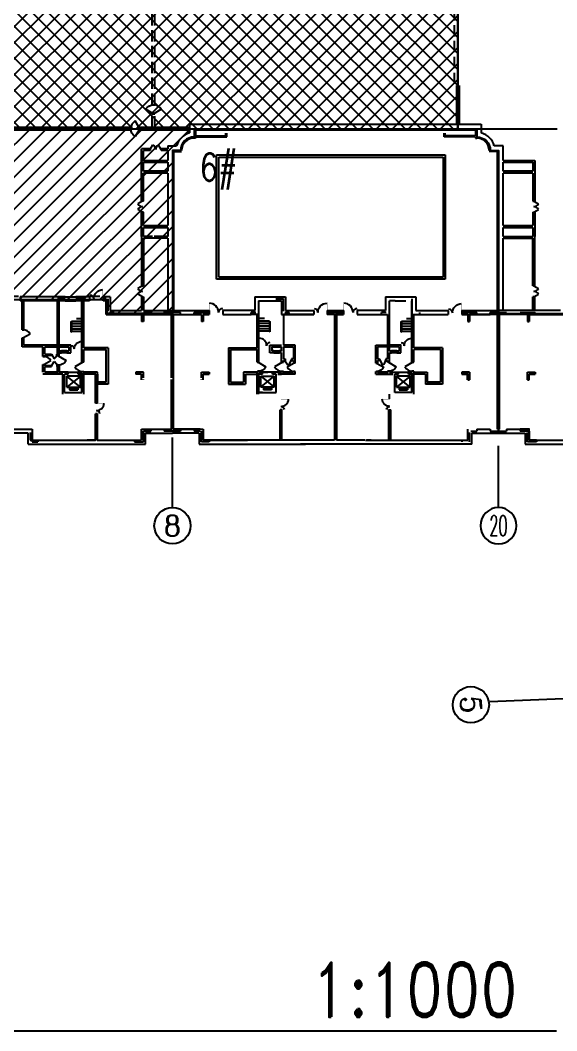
# Model space of a CAD drawing. Extents: x 634182 to 802382, y -1101880 to -864080.
# Drawn here: x 706220 to 718068, y -1062919 to -1040589 of the extents above; entities that cross this region are included whole.
import ezdxf
from ezdxf.enums import TextEntityAlignment as Align

# ---------------------------------------------------------------- set-up
doc = ezdxf.new("R2010")
doc.units = 0
doc.header["$LTSCALE"] = 1000
doc.header["$MEASUREMENT"] = 0
doc.linetypes.add('DASH', pattern=[0.35, 0.25, -0.1])
doc.layers.get('0').update_dxf_attribs({"linetype": 'CONTINUOUS'})
for name, color, linetype in [('AXIS', 3, 'CONTINUOUS'), ('AXIS_TEXT', 7, 'CONTINUOUS'), ('PUB_DIM', 3, 'CONTINUOUS'), ('PUB_TEXT', 7, 'CONTINUOUS'), ('WALL', 191, 'CONTINUOUS'), ('WINDOW', 2, 'CONTINUOUS'), ('WINDOW_TEXT', 6, 'CONTINUOUS'), ('防火分區线', 2, 'CONTINUOUS')]:
    doc.layers.add(name, color=color, linetype=linetype)
doc.styles.add('COMPLEX', font='COMPLEX')
doc.styles.add('DIM_FONT', font='simplex.shx', dxfattribs={"width": 0.8})
doc.styles.add('SIMPLEX', font='SIMPLEX.SHX')
doc.styles.add('STK', font='romand.shx', dxfattribs={"width": 0.8, "bigfont": 'stk.shx'})

# ---------------------------------------------------------------- blocks, each defined once
blk = doc.blocks.new('_A2AKO')
at = {"const_width": 0.02}
for points in [[(-0.481, -0.001), (-0.481, -0.308)], [(0.481, 0.001), (0.481, -0.691)]]:
    blk.add_lwpolyline(points, dxfattribs=at)
for centre, radius, start, end in [((-0.501, -0.003), 0.307, 274.24917, 0.21013), ((0.505, 0.002), 0.699, 180.27623, 268.06031)]:
    blk.add_arc(centre, radius, start, end)
blk = doc.blocks.new('M_A17ORW')
at = {"const_width": 0.02}
for points in [[(-0.481, -0.001), (-0.481, -0.308)], [(0.481, 0.001), (0.481, -0.691)]]:
    blk.add_lwpolyline(points, dxfattribs=at)
for centre, radius, start, end in [((-0.501, -0.003), 0.307, 274.24917, 0.21013), ((0.505, 0.002), 0.699, 180.27623, 268.06031)]:
    blk.add_arc(centre, radius, start, end)
blk = doc.blocks.new('_DBLK')
blk.add_line((-0.5, 0), (0, -0.87))
blk.add_arc((-0.5, 0), 1, 300, 0)
at = {"layer": 'WINDOW_TEXT', "style": 'SIMPLEX', "flags": 9}
blk.add_attdef('A', text='', height=1, dxfattribs=at).set_placement((0, 1.5), align=Align.MIDDLE)
blk = doc.blocks.new('_DBLK1')
for p, q in [((-0.5, 0), (-0.25, -0.433)), ((0.5, 0), (0.25, -0.433))]:
    blk.add_line(p, q)
for centre, start, end in [((-0.5, 0), 300, 0), ((0.5, 0), 180, 240)]:
    blk.add_arc(centre, 0.5, start, end)
at = {"layer": 'WINDOW_TEXT', "style": 'SIMPLEX', "flags": 9}
blk.add_attdef('A', text='', height=1, dxfattribs=at).set_placement((0, 1.5), align=Align.MIDDLE)
blk = doc.blocks.new('_AXISO')
blk.add_circle((0, 0), 0.5)
at = {"layer": 'AXIS_TEXT', "style": 'COMPLEX', "width": 1.041667}
blk.add_attdef('A', text='', height=0.56, dxfattribs=at).set_placement((-0.25, -0.28), (0.25, -0.28), align=Align.FIT)

msp = doc.modelspace()

# ---------------------------------------------------------------- hatches: boundary and pattern name
at = {"layer": '防火分區线'}
h = msp.add_hatch(dxfattribs=at)
h.set_pattern_fill('NET', color=256, scale=2000, angle=45, style=0)
h.set_pattern_definition([(45, (696016.36, -779275.75), (-176.7767, 176.7767), []), (135, (696016.36, -779275.75), (-176.7767, -176.7767), [])])
h.paths.add_polyline_path([(715880.911, -1042988.514), (715880.911, -1036148.514), (702790.8, -1036148.514), (702823.308, -1037128.429), (702973.98, -1041665.086), (703041.988, -1043708.514), (705800.911, -1043708.514), (705800.911, -1042988.514), (710060.903, -1042988.514)])
h = msp.add_hatch(dxfattribs=at)
h.set_pattern_fill('ANSI31', color=256, scale=2000, style=0)
h.set_pattern_definition([(45, (665921.22, -877035.77), (-176.7767, 176.7767), [])])
h.paths.add_polyline_path([(703041.988, -1043708.514), (703080.25, -1044863.456), (701580.884, -1044913.275), (701623.661, -1046202.558), (701923.496, -1046192.611), (701941.399, -1046732.315), (701641.564, -1046742.261), (701684.335, -1048031.567), (701984.186, -1048021.62), (702093.183, -1051307.772), (703172.697, -1051271.961, 0.070770822), (703505.573, -1051213.288), (704004.977, -1052585.39, 0.319438471), (705792.911, -1050072.4), (705792.911, -1049716.514), (705800.911, -1049716.514), (705800.911, -1046768.514), (708140.911, -1046768.514), (708140.911, -1047068.514), (709580.911, -1047068.514), (709580.911, -1043708.514), (709580.911, -1043468.514), (709760.903, -1043468.514, -0.414213562), (710060.903, -1043168.514), (710060.903, -1042988.514), (705800.911, -1042988.514), (705800.911, -1043708.514)])

# ---------------------------------------------------------------- linework, layer by layer
at = {"linetype": 'DASH'}
for p, q in [((709130.911, -1042458.514), (709130.911, -1036178.186)), ((709190.911, -1042458.514), (709190.911, -1036178.186)), ((715799.607, -1040348.514), (715799.607, -1042028.514)), ((709130.911, -1042958.514), (709130.911, -1042658.514)), ((709190.911, -1042958.514), (709190.911, -1042658.514)), ((705933.826, -1046686.823), (706239.59, -1046686.823)), ((707728.559, -1046685.334), (708069.564, -1046685.334))]:
    msp.add_line(p, q, dxfattribs=at)
for p, q in [((715850.911, -1042028.514), (715850.911, -1042888.514)), ((715910.911, -1042028.514), (715910.911, -1042888.514)), ((709130.911, -1042458.514), (709190.911, -1042458.514)), ((709130.911, -1042658.514), (709190.911, -1042658.514)), ((708660.911, -1042958.514), (705770.911, -1042958.514)), ((708660.911, -1043018.514), (705830.911, -1043018.514)), ((708660.911, -1042958.514), (708660.911, -1043018.514)), ((709960.903, -1042958.514), (708860.911, -1042958.514)), ((708860.911, -1042958.514), (708860.911, -1043018.514)), ((709960.903, -1043018.514), (708860.911, -1043018.514)), ((709960.903, -1042888.514), (709960.903, -1043081.216)), ((709960.903, -1042888.514), (715850.911, -1042888.514)), ((710088.419, -1043012.514), (716273.395, -1043012.514)), ((710088.419, -1043012.514), (710088.419, -1043144.514)), ((715910.911, -1042888.514), (716400.911, -1042888.514)), ((716273.395, -1043012.514), (716273.395, -1043144.514)), ((716400.911, -1042888.514), (716400.911, -1043081.216)), ((710088.419, -1043192.514), (710060.903, -1043192.514)), ((710088.419, -1043144.514), (710756.911, -1043144.514)), ((710088.419, -1043168.514), (710780.911, -1043168.514)), ((710088.419, -1043168.514), (710088.419, -1043192.514)), ((710756.911, -1043144.514), (710756.911, -1043088.514)), ((710780.911, -1043168.514), (710780.911, -1043088.514)), ((715580.903, -1043168.514), (715580.903, -1043088.514)), ((716273.395, -1043168.514), (715580.903, -1043168.514)), ((715604.903, -1043144.514), (715604.903, -1043088.514)), ((716273.395, -1043144.514), (715604.903, -1043144.514)), ((716273.395, -1043168.514), (716273.395, -1043192.514)), ((716273.395, -1043192.514), (716300.911, -1043192.514)), ((708900.911, -1044588.514), (708900.911, -1043428.514)), ((709090.911, -1043428.514), (708900.911, -1043428.514)), ((708940.911, -1043688.514), (708940.911, -1043468.514)), ((709090.911, -1043468.514), (708940.911, -1043468.514)), ((709090.911, -1043428.514), (709090.911, -1043468.514)), ((709480.911, -1043428.514), (709330.911, -1043428.514)), ((709330.911, -1043428.514), (709330.911, -1043468.514)), ((709480.911, -1043468.514), (709330.911, -1043468.514)), ((709480.911, -1043368.514), (709673.605, -1043368.514)), ((709480.911, -1043368.514), (709480.911, -1043428.514)), ((709480.911, -1043468.514), (709480.911, -1043688.514)), ((716880.911, -1043368.514), (716688.209, -1043368.514)), ((716880.911, -1043688.514), (716880.911, -1043368.514)), ((708940.911, -1043688.514), (709480.911, -1043688.514)), ((709604.911, -1043492.514), (709784.903, -1043492.514)), ((709604.911, -1043492.514), (709604.911, -1047000.514)), ((710555.911, -1043563.514), (715605.911, -1043563.514)), ((710555.911, -1046313.514), (710555.911, -1043563.514)), ((710605.911, -1043613.514), (715555.911, -1043613.514)), ((710605.911, -1046263.514), (710605.911, -1043613.514)), ((715555.911, -1043613.514), (715555.911, -1046263.514)), ((715605.911, -1043563.514), (715605.911, -1046313.514)), ((716756.911, -1043492.514), (716576.911, -1043492.514)), ((716756.911, -1047000.514), (716756.911, -1043492.514)), ((716880.911, -1043688.514), (717580.911, -1043688.514)), ((717580.911, -1043688.514), (717580.911, -1044588.514)), ((708940.911, -1043728.514), (709480.911, -1043728.514)), ((708940.911, -1043928.514), (708940.911, -1043728.514)), ((709480.911, -1043928.514), (708940.911, -1043928.514)), ((709480.911, -1043728.514), (709480.911, -1043928.514)), ((716880.911, -1043728.514), (717540.911, -1043728.514)), ((716880.911, -1043928.514), (716880.911, -1043728.514)), ((717540.911, -1043928.514), (716880.911, -1043928.514)), ((717540.911, -1043728.514), (717540.911, -1043928.514)), ((709480.911, -1043968.514), (708940.911, -1043968.514)), ((708940.911, -1044588.514), (708940.911, -1043968.514)), ((709480.911, -1043968.514), (709480.911, -1045128.514)), ((716880.911, -1045128.514), (716880.911, -1043968.514)), ((717540.911, -1043968.514), (716880.911, -1043968.514)), ((717540.911, -1043968.514), (717540.911, -1044588.514)), ((708940.911, -1044588.514), (708900.911, -1044588.514)), ((717540.911, -1044588.514), (717580.911, -1044588.514)), ((708900.911, -1045368.514), (708900.911, -1044828.514)), ((708940.911, -1044828.514), (708900.911, -1044828.514)), ((708940.911, -1045128.514), (708940.911, -1044828.514)), ((717540.911, -1044828.514), (717540.911, -1045128.514)), ((717540.911, -1044828.514), (717580.911, -1044828.514)), ((717580.911, -1044828.514), (717580.911, -1045128.514)), ((708940.911, -1045128.514), (709480.911, -1045128.514)), ((708940.911, -1045168.514), (709480.911, -1045168.514)), ((708940.911, -1045368.514), (708940.911, -1045168.514)), ((709480.911, -1045168.514), (709480.911, -1045368.514)), ((716880.911, -1045128.514), (717540.911, -1045128.514)), ((716880.911, -1045368.514), (716880.911, -1045168.514)), ((716880.911, -1045168.514), (717540.911, -1045168.514)), ((717540.911, -1045168.514), (717540.911, -1045368.514)), ((717580.911, -1045128.514), (717580.911, -1045368.514)), ((708900.911, -1045368.514), (708900.911, -1046460.514)), ((709140.911, -1045368.514), (708940.911, -1045368.514)), ((709480.911, -1045408.514), (708940.911, -1045408.514)), ((708940.911, -1045408.514), (708940.911, -1046460.514)), ((709480.911, -1045368.514), (709180.911, -1045368.514)), ((709480.911, -1045408.514), (709480.911, -1047000.514)), ((716880.911, -1045368.514), (717540.911, -1045368.514)), ((716880.911, -1047000.514), (716880.911, -1045408.514)), ((716880.911, -1045408.514), (717540.911, -1045408.514)), ((717540.911, -1046460.514), (717540.911, -1045408.514)), ((717580.911, -1045368.514), (717580.911, -1045368.514)), ((717580.911, -1046460.514), (717580.911, -1045368.514)), ((715605.911, -1046313.514), (710555.911, -1046313.514)), ((715555.911, -1046263.514), (710605.911, -1046263.514)), ((708900.911, -1046460.514), (708940.911, -1046460.514)), ((717580.911, -1046460.514), (717540.911, -1046460.514)), ((707210.911, -1046700.514), (706220.911, -1046700.514)), ((706220.911, -1046700.514), (706220.911, -1046788.514)), ((706260.911, -1046788.514), (706220.911, -1046788.514)), ((706260.911, -1047428.514), (706260.911, -1046788.514)), ((707040.911, -1046788.514), (706300.911, -1046788.514)), ((706300.911, -1047428.514), (706300.911, -1046788.514)), ((707210.911, -1046701.332), (707040.911, -1046701.332)), ((707210.911, -1046748.514), (707040.911, -1046748.514)), ((707040.911, -1048008.634), (707040.911, -1046788.514)), ((707210.911, -1046788.514), (707080.911, -1046788.514)), ((707080.911, -1048008.634), (707080.911, -1046788.514)), ((707210.911, -1046701.332), (707450.911, -1046701.332)), ((707210.911, -1046788.514), (707450.911, -1046788.514)), ((707750.911, -1046701.308), (707450.911, -1046701.332)), ((707620.911, -1046748.514), (707450.911, -1046748.514)), ((707580.911, -1046788.514), (707450.911, -1046788.514)), ((707580.911, -1048108.514), (707580.911, -1046788.514)), ((707580.911, -1048148.514), (707580.911, -1046788.514)), ((707620.911, -1047828.514), (707620.911, -1046788.514)), ((707750.911, -1046788.514), (707620.911, -1046788.514)), ((707750.911, -1046701.308), (707750.911, -1046788.514)), ((708208.911, -1046701.271), (708050.911, -1046701.284)), ((708050.911, -1046701.284), (708050.911, -1046788.514)), ((708120.911, -1046788.514), (708050.911, -1046788.514)), ((708050.922, -1046788.49), (708050.922, -1046748.514)), ((708120.911, -1046748.514), (708050.922, -1046748.514)), ((708120.911, -1047088.514), (708120.911, -1046788.422)), ((708120.911, -1046788.514), (708120.911, -1047088.514)), ((708160.911, -1047018.514), (708160.911, -1046748.514)), ((708208.911, -1046701.271), (708208.911, -1047000.514)), ((708900.911, -1046700.514), (708900.911, -1046741.216)), ((708900.911, -1046700.514), (708940.911, -1046700.514)), ((708900.911, -1046741.216), (708900.911, -1047000.514)), ((708940.911, -1046700.514), (708940.911, -1047000.514)), ((711402.914, -1046700.514), (711402.914, -1047000.514)), ((711402.914, -1046700.514), (712078.914, -1046700.514)), ((711480.968, -1046788.514), (711490.914, -1046788.514)), ((711490.914, -1046788.514), (711620.968, -1046788.514)), ((711490.914, -1047088.514), (711490.914, -1046788.514)), ((711490.968, -1048148.514), (711490.968, -1046788.514)), ((711490.968, -1046788.514), (711620.856, -1046788.514)), ((711620.968, -1046788.514), (711860.968, -1046788.514)), ((711860.856, -1046788.514), (711990.968, -1046788.514)), ((711860.968, -1046748.514), (712030.968, -1046748.514)), ((711860.968, -1046788.514), (711990.914, -1046788.514)), ((711990.914, -1046788.514), (711990.914, -1047088.514)), ((712030.968, -1047018.514), (712030.968, -1046748.514)), ((712078.914, -1046700.514), (712078.914, -1047000.514)), ((714282.907, -1046700.514), (714282.907, -1047000.514)), ((714282.907, -1046700.514), (714958.907, -1046700.514)), ((714370.849, -1047896.514), (714370.849, -1046788.514)), ((714500.849, -1046788.514), (714370.907, -1046788.514)), ((714370.907, -1047048.514), (714370.907, -1046788.514)), ((714500.849, -1046788.514), (714738.393, -1046788.514)), ((714870.849, -1048108.514), (714870.849, -1046788.514)), ((714870.907, -1046748.514), (714870.907, -1047088.514)), ((714958.907, -1046700.514), (714958.907, -1047000.514)), ((717540.911, -1047018.514), (717540.911, -1046700.514)), ((717580.911, -1046700.514), (717540.911, -1046700.514)), ((717580.911, -1047018.514), (717580.911, -1046700.514)), ((708290.911, -1047048.514), (708190.911, -1047048.514)), ((708208.911, -1047000.514), (708900.911, -1047000.514)), ((708290.911, -1047088.514), (708290.911, -1047048.514)), ((708770.911, -1047088.514), (708770.911, -1047048.514)), ((708940.911, -1047000.514), (709400.911, -1047000.514)), ((709100.911, -1047048.514), (708940.911, -1047048.514)), ((709100.911, -1047000.514), (709100.911, -1047088.514)), ((709400.911, -1047000.514), (709400.911, -1047088.514)), ((709400.911, -1047000.514), (709580.911, -1047000.514)), ((709760.911, -1047048.514), (709400.911, -1047048.514)), ((709580.911, -1047000.514), (710390.911, -1047000.514)), ((709760.911, -1047088.514), (709760.911, -1047048.514)), ((710060.911, -1047088.514), (710060.911, -1047048.514)), ((710060.911, -1047048.514), (710390.911, -1047048.514)), ((710390.911, -1047000.514), (710390.911, -1047088.514)), ((710690.911, -1047000.514), (710690.911, -1047088.514)), ((711402.914, -1047000.514), (710690.911, -1047000.514)), ((711320.903, -1047088.514), (711320.903, -1047048.514)), ((711420.914, -1047048.514), (711320.903, -1047048.514)), ((712060.914, -1047048.514), (712160.914, -1047048.514)), ((712078.914, -1047000.514), (712700.914, -1047000.514)), ((712160.914, -1047010.514), (712160.914, -1047010.49)), ((712160.914, -1047088.514), (712160.914, -1047048.514)), ((712700.914, -1047000.514), (712700.914, -1047088.514)), ((713000.914, -1047000.514), (713000.914, -1047088.514)), ((713000.914, -1047000.514), (713360.902, -1047000.514)), ((713000.918, -1047048.514), (713000.918, -1047088.514)), ((713180.911, -1047048.514), (713000.918, -1047048.514)), ((713180.911, -1047048.514), (713360.899, -1047048.514)), ((713360.899, -1047048.514), (713360.899, -1047088.514)), ((713360.902, -1047000.514), (713360.902, -1047088.514)), ((713660.902, -1047000.514), (713660.902, -1047088.514)), ((714282.907, -1047000.514), (713660.902, -1047000.514)), ((714200.784, -1047010.514), (714200.784, -1047010.49)), ((714200.784, -1047088.514), (714200.784, -1047048.514)), ((714300.907, -1047048.514), (714200.784, -1047048.514)), ((714958.907, -1047000.514), (715670.902, -1047000.514)), ((715040.914, -1047088.514), (715040.914, -1047048.514)), ((715670.902, -1047000.514), (715670.902, -1047088.514)), ((715970.902, -1047000.514), (715970.902, -1047088.514)), ((715970.902, -1047000.514), (716780.911, -1047000.514)), ((715970.902, -1047048.514), (715970.902, -1047088.514)), ((716300.906, -1047048.514), (715970.902, -1047048.514)), ((716300.906, -1047088.514), (716300.906, -1047048.514)), ((716600.906, -1047088.514), (716600.906, -1047048.514)), ((716600.906, -1047048.514), (716960.906, -1047048.514)), ((716960.911, -1047000.514), (716780.911, -1047000.514)), ((717540.911, -1047000.514), (716960.911, -1047000.514)), ((717260.911, -1047048.514), (717590.911, -1047048.514)), ((718152.911, -1047000.514), (717580.911, -1047000.514)), ((717590.911, -1047088.514), (717590.911, -1047048.514)), ((708120.911, -1047088.514), (708900.911, -1047088.514)), ((708290.911, -1047088.514), (708770.911, -1047088.514)), ((708900.911, -1047088.514), (708900.911, -1047248.514)), ((708900.911, -1047088.514), (709100.911, -1047088.514)), ((708940.911, -1047248.514), (708900.911, -1047248.514)), ((708940.911, -1047088.514), (708940.911, -1047248.514)), ((708940.911, -1047088.514), (709560.911, -1047088.514)), ((709560.911, -1048488.514), (709560.911, -1047088.514)), ((709560.911, -1047088.514), (709600.911, -1047088.514)), ((709600.911, -1047248.514), (709560.911, -1047248.514)), ((709590.911, -1047088.514), (709600.911, -1047088.514)), ((709600.911, -1047088.514), (710060.911, -1047088.514)), ((709600.911, -1048368.514), (709600.911, -1047088.514)), ((709600.911, -1047088.514), (709760.911, -1047088.514)), ((710060.911, -1047088.514), (710220.911, -1047088.514)), ((710220.911, -1047088.514), (710220.911, -1047248.514)), ((710260.911, -1047248.514), (710220.911, -1047248.514)), ((710260.911, -1047088.514), (710390.911, -1047088.514)), ((710260.911, -1047088.514), (710260.911, -1047248.514)), ((710260.911, -1047088.514), (710390.911, -1047088.514)), ((710690.911, -1047088.514), (711320.903, -1047088.514)), ((710690.911, -1047088.514), (711320.903, -1047088.514)), ((711490.914, -1047088.514), (711320.903, -1047088.514)), ((711450.968, -1047828.514), (711450.968, -1047088.514)), ((711990.914, -1047088.514), (712700.914, -1047088.514)), ((712030.914, -1047088.514), (712030.914, -1047768.514)), ((712700.914, -1047088.514), (712030.914, -1047088.514)), ((713160.914, -1047088.514), (713000.914, -1047088.514)), ((713000.914, -1047088.514), (713000.918, -1047088.514)), ((713160.914, -1047088.514), (713160.914, -1049868.514)), ((713160.914, -1047088.514), (713200.907, -1047088.514)), ((713200.907, -1047248.514), (713160.914, -1047248.514)), ((713200.902, -1047088.514), (713360.902, -1047088.514)), ((713200.907, -1047088.514), (713200.907, -1049868.514)), ((713360.899, -1047088.514), (713360.902, -1047088.514)), ((713660.902, -1047088.514), (714330.902, -1047088.514)), ((713660.902, -1047088.514), (714200.784, -1047088.514)), ((714330.902, -1047088.514), (714330.902, -1048068.514)), ((714870.907, -1047088.514), (715670.902, -1047088.514)), ((714910.849, -1047088.514), (715670.902, -1047088.514)), ((714910.849, -1047828.514), (714910.849, -1047088.514)), ((716100.906, -1047088.514), (715970.902, -1047088.514)), ((715970.902, -1047088.514), (716600.906, -1047088.514)), ((716100.906, -1047088.514), (716100.906, -1047248.514)), ((716100.906, -1047248.514), (716140.906, -1047248.514)), ((716600.906, -1047088.514), (716140.906, -1047088.514)), ((716140.906, -1047088.514), (716140.906, -1047248.514)), ((716760.906, -1047088.514), (716600.906, -1047088.514)), ((716760.906, -1049628.514), (716760.906, -1047088.514)), ((716760.906, -1047088.514), (716800.906, -1047088.514)), ((716760.906, -1047248.514), (716800.906, -1047248.514)), ((717420.911, -1047088.514), (716800.906, -1047088.514)), ((716800.906, -1049628.514), (716800.906, -1047088.514)), ((716810.911, -1047088.514), (716820.911, -1047088.514)), ((717420.911, -1047088.514), (717420.911, -1047248.514)), ((717420.911, -1047088.514), (717460.911, -1047088.514)), ((717420.911, -1047248.514), (717460.911, -1047248.514)), ((717460.911, -1047088.514), (718240.911, -1047088.514)), ((717460.911, -1047088.514), (717460.911, -1047248.514)), ((717590.911, -1047088.514), (718070.911, -1047088.514)), ((706260.911, -1047428.514), (706300.911, -1047428.514)), ((706260.911, -1047808.514), (706260.911, -1047608.514)), ((706260.911, -1047608.514), (706300.911, -1047608.514)), ((706300.911, -1047768.514), (706300.911, -1047608.514)), ((706720.911, -1047808.514), (706260.911, -1047808.514)), ((706720.911, -1047768.514), (706300.911, -1047768.514)), ((707040.911, -1047768.514), (706720.911, -1047768.514)), ((706720.911, -1048018.514), (706720.911, -1047808.514)), ((706760.911, -1047808.514), (707296.911, -1047808.514)), ((706760.911, -1047968.514), (706760.911, -1047808.514)), ((707336.911, -1047768.514), (707080.911, -1047768.514)), ((707080.911, -1047896.514), (707128.911, -1047896.514)), ((707080.911, -1047936.514), (707128.911, -1047936.514)), ((707128.911, -1047896.514), (707128.911, -1047936.514)), ((707248.911, -1047896.514), (707296.911, -1047896.514)), ((707248.911, -1047896.514), (707248.911, -1047936.514)), ((707248.911, -1047936.514), (707336.911, -1047936.514)), ((707296.911, -1047808.514), (707296.911, -1047896.514)), ((707336.911, -1047936.514), (707336.911, -1047768.514)), ((708160.911, -1047828.514), (707620.911, -1047828.514)), ((707620.911, -1047868.514), (708120.911, -1047868.514)), ((707620.911, -1048148.514), (707620.911, -1047868.514)), ((708120.911, -1048588.328), (708120.911, -1047868.514)), ((708160.911, -1047828.514), (708160.911, -1048558.328)), ((710819.418, -1047828.514), (711450.968, -1047828.514)), ((710819.418, -1047828.514), (710819.418, -1048628.328)), ((710863.26, -1047868.514), (711450.968, -1047868.514)), ((710863.26, -1047868.514), (710863.26, -1048588.328)), ((711450.961, -1048148.514), (711450.961, -1047868.514)), ((711450.968, -1048068.514), (711450.968, -1047868.514)), ((711734.968, -1047768.514), (711990.968, -1047768.514)), ((711734.968, -1047936.514), (711734.968, -1047768.514)), ((711822.968, -1047936.514), (711734.968, -1047936.514)), ((711774.968, -1047808.514), (711774.968, -1047896.514)), ((711774.968, -1047808.514), (711990.968, -1047808.514)), ((711822.968, -1047896.514), (711774.968, -1047896.514)), ((711822.968, -1047896.514), (711822.968, -1047936.514)), ((711990.961, -1047896.514), (711942.961, -1047896.514)), ((711942.961, -1047896.514), (711942.961, -1047936.514)), ((711990.961, -1047936.514), (711942.961, -1047936.514)), ((711990.968, -1047896.514), (711942.968, -1047896.514)), ((711942.968, -1047896.514), (711942.968, -1047936.514)), ((711990.968, -1047936.514), (711942.968, -1047936.514)), ((711990.961, -1048148.514), (711990.961, -1047936.514)), ((711990.968, -1047896.514), (711990.968, -1047808.514)), ((711990.968, -1048148.514), (711990.968, -1047936.514)), ((712290.853, -1047768.514), (712030.914, -1047768.514)), ((712030.914, -1047808.514), (712251.846, -1047808.514)), ((712030.914, -1047808.514), (712030.914, -1048068.514)), ((712250.853, -1047808.514), (712250.853, -1048068.514)), ((712290.853, -1048168.514), (712290.853, -1047768.514)), ((714070.956, -1047768.514), (714330.956, -1047768.514)), ((714070.961, -1047768.514), (714330.9, -1047768.514)), ((714070.961, -1048168.514), (714070.961, -1047768.514)), ((714330.9, -1047808.514), (714109.968, -1047808.514)), ((714586.849, -1047808.514), (714110.956, -1047808.514)), ((714110.961, -1047808.514), (714110.961, -1048068.514)), ((714330.9, -1047808.514), (714330.9, -1048068.514)), ((714626.846, -1047768.514), (714370.846, -1047768.514)), ((714586.846, -1047808.514), (714370.846, -1047808.514)), ((714370.846, -1047896.514), (714370.846, -1047808.514)), ((714370.846, -1047896.514), (714418.846, -1047896.514)), ((714370.846, -1047936.514), (714418.846, -1047936.514)), ((714370.846, -1048148.514), (714370.846, -1047936.514)), ((714626.849, -1047768.514), (714370.849, -1047768.514)), ((714370.849, -1047896.514), (714418.849, -1047896.514)), ((714370.849, -1047936.514), (714418.849, -1047936.514)), ((714370.849, -1048148.514), (714370.849, -1047936.514)), ((714370.853, -1047896.514), (714418.853, -1047896.514)), ((714370.853, -1047936.514), (714418.853, -1047936.514)), ((714370.853, -1048148.514), (714370.853, -1047936.514)), ((714418.846, -1047896.514), (714418.846, -1047936.514)), ((714418.849, -1047896.514), (714418.849, -1047936.514)), ((714418.853, -1047896.514), (714418.853, -1047936.514)), ((714538.846, -1047896.514), (714586.846, -1047896.514)), ((714538.846, -1047896.514), (714538.846, -1047936.514)), ((714538.846, -1047936.514), (714626.846, -1047936.514)), ((714538.849, -1047896.514), (714586.849, -1047896.514)), ((714538.849, -1047896.514), (714538.849, -1047936.514)), ((714538.849, -1047936.514), (714626.849, -1047936.514)), ((714586.846, -1047808.514), (714586.846, -1047896.514)), ((714586.849, -1047808.514), (714586.849, -1047896.514)), ((714626.846, -1047936.514), (714626.846, -1047768.514)), ((714626.849, -1047936.514), (714626.849, -1047768.514)), ((715542.411, -1047828.514), (714910.846, -1047828.514)), ((714910.846, -1048068.514), (714910.846, -1047868.514)), ((715498.569, -1047868.514), (714910.846, -1047868.514)), ((714910.849, -1048068.514), (714910.849, -1047868.514)), ((714910.853, -1048148.514), (714910.853, -1047868.514)), ((715498.569, -1047868.514), (715498.569, -1048588.328)), ((715542.411, -1047828.514), (715542.411, -1048628.328)), ((706720.911, -1048018.514), (706760.911, -1048018.514)), ((706760.911, -1047968.514), (706908.911, -1047968.514)), ((706760.911, -1047988.514), (706908.911, -1047988.514)), ((706760.911, -1048018.514), (706760.911, -1047988.514)), ((706908.911, -1047968.514), (706908.911, -1047988.514)), ((707040.911, -1047968.514), (707028.911, -1047968.514)), ((707028.911, -1047968.514), (707028.911, -1047988.514)), ((707040.911, -1047988.514), (707028.911, -1047988.514)), ((707040.911, -1048008.634), (707040.911, -1047988.514)), ((707080.911, -1048008.634), (707040.911, -1048008.634)), ((707620.911, -1048148.514), (707580.911, -1048148.514)), ((709600.911, -1048078.514), (709560.911, -1048078.514)), ((711450.961, -1048148.514), (711490.968, -1048148.514)), ((711990.961, -1048148.514), (712030.907, -1048148.514)), ((711990.968, -1048148.514), (712030.914, -1048148.514)), ((712030.907, -1048068.514), (712070.853, -1048068.514)), ((712030.907, -1048108.514), (712070.853, -1048108.514)), ((712030.907, -1048148.514), (712030.907, -1048108.514)), ((712070.853, -1048068.514), (712070.853, -1048108.514)), ((712250.853, -1048068.514), (712210.853, -1048068.514)), ((712210.853, -1048068.514), (712210.853, -1048108.514)), ((712210.853, -1048108.514), (712250.853, -1048108.514)), ((712250.853, -1048108.514), (712250.853, -1048168.514)), ((712290.853, -1048168.514), (712250.853, -1048168.514)), ((712290.853, -1048128.514), (712290.853, -1047978.514)), ((714070.961, -1048128.514), (714070.961, -1047978.514)), ((714070.961, -1048168.514), (714110.961, -1048168.514)), ((714110.961, -1048068.514), (714150.961, -1048068.514)), ((714150.961, -1048108.514), (714110.961, -1048108.514)), ((714110.961, -1048108.514), (714110.961, -1048168.514)), ((714150.961, -1048068.514), (714150.961, -1048108.514)), ((714330.902, -1048068.514), (714290.956, -1048068.514)), ((714330.902, -1048108.514), (714290.956, -1048108.514)), ((714330.907, -1048068.514), (714290.961, -1048068.514)), ((714290.961, -1048068.514), (714290.961, -1048108.514)), ((714330.907, -1048108.514), (714290.961, -1048108.514)), ((714370.846, -1048148.514), (714330.9, -1048148.514)), ((714330.902, -1048148.514), (714330.902, -1048108.514)), ((714370.849, -1048148.514), (714330.902, -1048148.514)), ((714330.907, -1048148.514), (714330.907, -1048108.514)), ((714370.853, -1048148.514), (714330.907, -1048148.514)), ((714910.853, -1048148.514), (714870.846, -1048148.514)), ((714870.849, -1048148.514), (714870.849, -1048108.514)), ((714870.849, -1048148.514), (714910.849, -1048148.514)), ((716760.906, -1048078.514), (716800.906, -1048078.514)), ((706720.911, -1048368.514), (706720.911, -1048198.514)), ((706720.911, -1048198.514), (706760.911, -1048198.514)), ((706760.911, -1048228.514), (706760.911, -1048198.514)), ((706760.911, -1048218.514), (706908.911, -1048218.514)), ((706760.911, -1048368.514), (706760.911, -1048238.514)), ((706760.911, -1048238.514), (706908.911, -1048238.514)), ((707040.911, -1048368.514), (706760.911, -1048368.514)), ((706908.911, -1048218.514), (706908.911, -1048238.514)), ((707040.911, -1048218.514), (707028.911, -1048218.514)), ((707028.911, -1048218.514), (707028.911, -1048238.514)), ((707040.911, -1048238.514), (707028.911, -1048238.514)), ((707080.911, -1048208.514), (707040.911, -1048208.514)), ((707040.911, -1048217.75), (707040.911, -1048208.514)), ((707040.911, -1048368.514), (707040.911, -1048238.514)), ((707040.964, -1048408.514), (707040.964, -1048348.514)), ((707040.964, -1048348.514), (707080.964, -1048348.514)), ((707080.911, -1048348.514), (707080.911, -1048208.514)), ((707080.911, -1048208.514), (707080.911, -1048368.514)), ((707080.964, -1048368.514), (707080.964, -1048348.514)), ((707280.964, -1048368.514), (707080.964, -1048368.514)), ((707280.964, -1048408.514), (707280.964, -1048368.514)), ((707500.964, -1048408.514), (707500.964, -1048368.514)), ((707580.964, -1048368.514), (707500.964, -1048368.514)), ((707580.911, -1048368.514), (707580.911, -1048348.514)), ((707580.911, -1048348.514), (707620.964, -1048348.514)), ((707580.964, -1048368.514), (707580.964, -1048348.514)), ((707620.911, -1048408.514), (707620.911, -1048348.514)), ((707924.742, -1048368.514), (707620.911, -1048368.514)), ((707620.964, -1048854.514), (707620.964, -1048348.514)), ((707847.141, -1048368.514), (707847.141, -1048408.514)), ((707924.742, -1049048.465), (707924.742, -1048368.514)), ((708160.911, -1048328.514), (708160.911, -1048368.514)), ((708770.911, -1048368.514), (708770.911, -1048408.514)), ((708770.911, -1048368.514), (708770.911, -1048408.514)), ((708940.911, -1048368.514), (708770.911, -1048368.514)), ((708940.911, -1048488.514), (708940.911, -1048368.514)), ((709600.911, -1049628.514), (709600.911, -1048368.514)), ((710222.834, -1048368.514), (710392.834, -1048368.514)), ((710222.834, -1048488.514), (710222.834, -1048368.514)), ((710392.834, -1048368.514), (710392.834, -1048408.514)), ((710392.834, -1048368.514), (710392.834, -1048408.514)), ((711152.17, -1048368.514), (711152.17, -1048588.328)), ((711427.737, -1048368.514), (711152.17, -1048368.514)), ((711450.961, -1048368.514), (711410.961, -1048368.514)), ((711450.907, -1048348.514), (711490.961, -1048348.514)), ((711450.914, -1048853.438), (711450.914, -1048347.438)), ((711450.914, -1048347.438), (711490.968, -1048347.438)), ((711450.961, -1048408.514), (711450.961, -1048348.514)), ((711450.968, -1048348.514), (711490.968, -1048348.514)), ((711490.907, -1048368.514), (711490.907, -1048348.514)), ((711490.914, -1048367.438), (711490.914, -1048347.438)), ((711570.914, -1048367.438), (711490.914, -1048367.438)), ((711490.961, -1048368.514), (711490.961, -1048348.514)), ((711490.968, -1048367.438), (711490.968, -1048347.438)), ((711490.968, -1048368.514), (711490.968, -1048348.514)), ((711490.968, -1048368.514), (711690.968, -1048368.514)), ((711570.914, -1048407.438), (711570.914, -1048367.438)), ((711990.968, -1048367.438), (711790.914, -1048367.438)), ((711790.914, -1048407.438), (711790.914, -1048367.438)), ((711910.968, -1048368.514), (711990.968, -1048368.514)), ((711990.907, -1048368.514), (711990.907, -1048348.514)), ((711990.907, -1048348.514), (712030.961, -1048348.514)), ((711990.914, -1048367.438), (711990.914, -1048347.438)), ((711990.914, -1048347.438), (712030.968, -1048347.438)), ((711990.961, -1048368.514), (711990.961, -1048348.514)), ((711990.968, -1048367.438), (711990.968, -1048347.438)), ((711990.968, -1048348.514), (712030.968, -1048348.514)), ((711990.968, -1048368.514), (711990.968, -1048348.514)), ((712030.907, -1048408.514), (712030.907, -1048348.514)), ((712250.853, -1048368.514), (712030.961, -1048368.514)), ((712250.853, -1048348.514), (712250.853, -1048368.514)), ((712290.853, -1048348.514), (712250.853, -1048348.514)), ((712290.853, -1048408.514), (712290.853, -1048348.514)), ((714070.961, -1048408.514), (714070.961, -1048348.514)), ((714070.961, -1048348.514), (714110.961, -1048348.514)), ((714330.849, -1048368.514), (714110.956, -1048368.514)), ((714110.961, -1048348.514), (714110.961, -1048368.514)), ((714110.961, -1048368.514), (714330.853, -1048368.514)), ((714370.9, -1048347.438), (714330.846, -1048347.438)), ((714370.846, -1048348.514), (714330.846, -1048348.514)), ((714370.849, -1048348.514), (714330.849, -1048348.514)), ((714330.849, -1048368.514), (714330.849, -1048348.514)), ((714370.907, -1048348.514), (714330.853, -1048348.514)), ((714370.914, -1048347.438), (714330.86, -1048347.438)), ((714370.86, -1048348.514), (714330.86, -1048348.514)), ((714330.86, -1048368.514), (714330.86, -1048348.514)), ((714330.907, -1048408.514), (714330.907, -1048348.514)), ((714330.914, -1048407.438), (714330.914, -1048347.438)), ((714370.846, -1048367.438), (714370.846, -1048347.438)), ((714370.846, -1048368.514), (714370.846, -1048348.514)), ((714370.846, -1048367.438), (714570.9, -1048367.438)), ((714450.846, -1048368.514), (714370.846, -1048368.514)), ((714370.849, -1048368.514), (714370.849, -1048348.514)), ((714450.849, -1048368.514), (714370.849, -1048368.514)), ((714370.853, -1048368.514), (714370.853, -1048348.514)), ((714370.86, -1048367.438), (714370.86, -1048347.438)), ((714370.86, -1048368.514), (714370.86, -1048348.514)), ((714370.86, -1048367.438), (714570.914, -1048367.438)), ((714450.86, -1048368.514), (714370.86, -1048368.514)), ((714370.9, -1048367.438), (714370.9, -1048347.438)), ((714370.907, -1048368.514), (714370.907, -1048348.514)), ((714370.914, -1048367.438), (714370.914, -1048347.438)), ((714570.9, -1048407.438), (714570.9, -1048367.438)), ((714570.914, -1048407.438), (714570.914, -1048367.438)), ((714790.9, -1048407.438), (714790.9, -1048367.438)), ((714790.9, -1048367.438), (714870.9, -1048367.438)), ((714790.914, -1048407.438), (714790.914, -1048367.438)), ((714790.914, -1048367.438), (714870.914, -1048367.438)), ((714870.846, -1048367.438), (714870.846, -1048347.438)), ((714910.9, -1048347.438), (714870.846, -1048347.438)), ((714910.846, -1048348.514), (714870.846, -1048348.514)), ((714870.846, -1048368.514), (714870.846, -1048348.514)), ((714910.849, -1048348.514), (714870.849, -1048348.514)), ((714870.849, -1048368.514), (714870.849, -1048348.514)), ((714870.853, -1048368.514), (714870.853, -1048348.514)), ((714910.907, -1048348.514), (714870.853, -1048348.514)), ((714870.86, -1048367.438), (714870.86, -1048347.438)), ((714910.914, -1048347.438), (714870.86, -1048347.438)), ((714910.86, -1048348.514), (714870.86, -1048348.514)), ((714870.86, -1048368.514), (714870.86, -1048348.514)), ((714870.9, -1048367.438), (714870.9, -1048347.438)), ((714870.907, -1048368.514), (714870.907, -1048348.514)), ((714870.914, -1048367.438), (714870.914, -1048347.438)), ((714910.849, -1048368.514), (714910.849, -1048348.514)), ((714910.849, -1048368.514), (715130.849, -1048368.514)), ((714910.853, -1048408.514), (714910.853, -1048348.514)), ((714910.853, -1048368.514), (714950.853, -1048368.514)), ((714910.86, -1048407.438), (714910.86, -1048347.438)), ((714910.86, -1048408.514), (714910.86, -1048348.514)), ((714910.914, -1048853.438), (714910.914, -1048347.438)), ((714934.077, -1048368.514), (715209.658, -1048368.514)), ((715209.658, -1048368.514), (715209.658, -1048588.328)), ((715968.98, -1048368.514), (715968.98, -1048408.514)), ((715968.98, -1048368.514), (715968.98, -1048408.514)), ((716138.98, -1048368.514), (715968.98, -1048368.514)), ((715970.906, -1048368.514), (716140.906, -1048368.514)), ((715970.906, -1048368.514), (715970.906, -1048408.514)), ((716138.98, -1048488.514), (716138.98, -1048368.514)), ((716140.906, -1048368.514), (716140.906, -1048538.514)), ((717420.903, -1048368.514), (717590.903, -1048368.514)), ((717420.903, -1048488.514), (717420.903, -1048368.514)), ((717420.911, -1048368.514), (717590.911, -1048368.514)), ((717420.911, -1048538.514), (717420.911, -1048368.514)), ((717590.903, -1048368.514), (717590.903, -1048408.514)), ((717590.903, -1048368.514), (717590.903, -1048408.514)), ((717590.911, -1048368.514), (717590.911, -1048408.514)), ((717590.911, -1048368.514), (717590.911, -1048408.514)), ((707160.964, -1048408.514), (706720.911, -1048408.514)), ((707160.964, -1048854.514), (707160.964, -1048408.514)), ((707200.964, -1048814.514), (707200.964, -1048408.514)), ((707280.964, -1048408.514), (707200.964, -1048408.514)), ((707880.911, -1048408.514), (707500.911, -1048408.514)), ((707580.964, -1048814.514), (707580.964, -1048408.514)), ((707885.829, -1048408.514), (707847.141, -1048408.514)), ((707879.638, -1048408.514), (707853.549, -1048408.514)), ((707884.742, -1049048.465), (707884.742, -1048408.514)), ((707885.829, -1048408.514), (707885.829, -1048628.328)), ((707919.638, -1048408.514), (707919.638, -1048518.328)), ((707925.829, -1048408.514), (707925.829, -1048588.328)), ((708120.911, -1048588.328), (707925.829, -1048588.328)), ((708160.911, -1048408.514), (708160.911, -1048628.328)), ((708900.911, -1048408.514), (708770.911, -1048408.514)), ((708900.911, -1048538.514), (708900.911, -1048408.514)), ((708940.911, -1048538.514), (708940.911, -1048528.514)), ((709560.911, -1049628.514), (709560.911, -1048528.514)), ((710222.834, -1048538.514), (710222.834, -1048528.514)), ((710262.834, -1048408.514), (710392.834, -1048408.514)), ((710262.834, -1048538.514), (710262.834, -1048408.514)), ((710863.26, -1048588.328), (711152.17, -1048588.328)), ((711190.968, -1048408.514), (711490.86, -1048408.514)), ((711192.17, -1048408.514), (711192.17, -1048628.328)), ((711570.968, -1048408.514), (711450.968, -1048408.514)), ((711490.914, -1048813.438), (711490.914, -1048407.438)), ((711870.914, -1048407.438), (711790.914, -1048407.438)), ((711870.914, -1048813.438), (711870.914, -1048407.438)), ((711990.961, -1048408.514), (711910.961, -1048408.514)), ((711990.968, -1048407.438), (711910.968, -1048407.438)), ((711910.968, -1048408.514), (711990.968, -1048408.514)), ((712290.853, -1048408.514), (711990.968, -1048408.514)), ((714070.956, -1048408.514), (714370.849, -1048408.514)), ((714070.961, -1048408.514), (714370.846, -1048408.514)), ((714370.846, -1048407.438), (714450.846, -1048407.438)), ((714450.846, -1048408.514), (714370.846, -1048408.514)), ((714450.849, -1048408.514), (714370.849, -1048408.514)), ((714370.853, -1048408.514), (714450.853, -1048408.514)), ((714370.86, -1048407.438), (714450.86, -1048407.438)), ((714450.86, -1048408.514), (714370.86, -1048408.514)), ((714490.9, -1048407.438), (714570.9, -1048407.438)), ((714490.914, -1048813.438), (714490.914, -1048407.438)), ((714490.914, -1048407.438), (714570.914, -1048407.438)), ((714790.846, -1048408.514), (714910.846, -1048408.514)), ((714790.849, -1048408.514), (714910.849, -1048408.514)), ((714790.86, -1048408.514), (714910.86, -1048408.514)), ((714870.914, -1048813.438), (714870.914, -1048407.438)), ((715169.658, -1048408.514), (714870.953, -1048408.514)), ((715169.658, -1048408.514), (715169.658, -1048628.328)), ((715498.569, -1048588.328), (715209.658, -1048588.328)), ((716098.98, -1048408.514), (715968.98, -1048408.514)), ((715970.906, -1048408.514), (716100.906, -1048408.514)), ((716098.98, -1048538.514), (716098.98, -1048408.514)), ((716100.906, -1048408.514), (716100.906, -1048538.514)), ((716100.906, -1048538.514), (716140.906, -1048538.514)), ((716100.911, -1048538.514), (716140.911, -1048538.514)), ((716140.911, -1048538.514), (716100.911, -1048538.514)), ((716138.98, -1048538.514), (716138.98, -1048528.514)), ((717420.903, -1048538.514), (717420.903, -1048528.514)), ((717420.911, -1048538.514), (717460.911, -1048538.514)), ((717460.903, -1048408.514), (717590.903, -1048408.514)), ((717460.903, -1048538.514), (717460.903, -1048408.514)), ((717460.911, -1048408.514), (717590.911, -1048408.514)), ((717460.911, -1048538.514), (717460.911, -1048408.514)), ((707200.964, -1048814.514), (707580.964, -1048814.514)), ((708160.911, -1048628.328), (707885.829, -1048628.328)), ((709560.911, -1048638.514), (709600.911, -1048638.514)), ((710819.418, -1048628.328), (711192.17, -1048628.328)), ((711570.968, -1048814.514), (711480.911, -1048814.514)), ((711480.911, -1048854.514), (711480.911, -1048814.514)), ((711490.914, -1048813.438), (711870.914, -1048813.438)), ((714870.914, -1048813.438), (714490.914, -1048813.438)), ((715542.411, -1048628.328), (715169.658, -1048628.328)), ((716800.903, -1048638.514), (716760.903, -1048638.514)), ((716800.906, -1048638.514), (716760.906, -1048638.514)), ((707924.742, -1049048.465), (707884.742, -1049048.465)), ((714370.918, -1048954.514), (714370.918, -1048854.514)), ((711959.013, -1049868.514), (711959.013, -1049197.865)), ((711999.013, -1049197.865), (711959.013, -1049197.865)), ((711999.013, -1049868.514), (711999.013, -1049197.865)), ((714362.816, -1049868.514), (714362.816, -1049197.865)), ((714362.816, -1049197.865), (714402.816, -1049197.865)), ((714402.816, -1049868.514), (714402.816, -1049197.865)), ((707884.742, -1049868.514), (707884.742, -1049288.465)), ((707924.742, -1049288.465), (707884.742, -1049288.465)), ((707924.742, -1049868.514), (707924.742, -1049288.465)), ((709600.911, -1049468.514), (709560.911, -1049468.514)), ((716760.906, -1049468.514), (716800.906, -1049468.514)), ((706392.911, -1049716.514), (705690.911, -1049716.514)), ((705820.911, -1049628.514), (706480.911, -1049628.514)), ((706392.911, -1049956.514), (706392.911, -1049716.514)), ((706440.911, -1049698.514), (706440.911, -1049868.514)), ((706480.911, -1049628.514), (706480.911, -1049908.514)), ((708900.911, -1049628.514), (709100.911, -1049628.514)), ((708900.911, -1049868.514), (708900.911, -1049628.514)), ((708940.911, -1049668.514), (709100.911, -1049668.514)), ((708940.911, -1049908.514), (708940.911, -1049668.514)), ((708988.911, -1049716.514), (709580.911, -1049716.514)), ((708988.911, -1049956.514), (708988.911, -1049716.514)), ((709100.911, -1049628.514), (709100.911, -1049668.514)), ((709100.911, -1049628.514), (709560.911, -1049628.514)), ((709100.911, -1049628.514), (709400.911, -1049628.514)), ((709400.911, -1049628.514), (709400.911, -1049668.514)), ((709760.911, -1049668.514), (709400.911, -1049668.514)), ((709560.911, -1049628.514), (709570.911, -1049628.514)), ((710172.911, -1049716.514), (709580.911, -1049716.514)), ((709590.911, -1049628.514), (709600.911, -1049628.514)), ((710060.911, -1049628.514), (709600.911, -1049628.514)), ((709760.911, -1049628.514), (709760.911, -1049668.514)), ((709760.911, -1049628.514), (710260.911, -1049628.514)), ((710060.911, -1049628.514), (710060.911, -1049668.514)), ((710190.911, -1049628.514), (710060.911, -1049628.514)), ((710190.911, -1049668.514), (710060.911, -1049668.514)), ((710172.911, -1049716.514), (710172.911, -1049956.514)), ((710220.911, -1049908.514), (710220.911, -1049668.514)), ((710260.911, -1049628.514), (710260.911, -1049868.514)), ((710260.911, -1049628.514), (710260.911, -1049868.514)), ((716100.911, -1049868.514), (716100.911, -1049628.514)), ((716140.906, -1049908.514), (716140.906, -1049698.514)), ((716170.911, -1049668.514), (716300.906, -1049668.514)), ((716188.911, -1049956.514), (716188.911, -1049716.514)), ((716188.911, -1049716.514), (717372.911, -1049716.514)), ((716300.906, -1049628.514), (716300.906, -1049668.514)), ((716300.906, -1049628.514), (716600.906, -1049628.514)), ((716600.906, -1049628.514), (716600.906, -1049668.514)), ((716600.906, -1049668.514), (716960.906, -1049668.514)), ((716760.906, -1049628.514), (716800.906, -1049628.514)), ((716960.911, -1049628.514), (716960.911, -1049668.514)), ((716960.911, -1049628.514), (717260.911, -1049628.514)), ((717460.911, -1049628.514), (717260.911, -1049628.514)), ((717260.911, -1049628.514), (717260.911, -1049668.514)), ((717460.911, -1049668.514), (717260.911, -1049668.514)), ((717372.911, -1049716.514), (717372.911, -1049956.514)), ((717420.911, -1049908.514), (717420.911, -1049698.514)), ((717460.911, -1049868.514), (717460.911, -1049628.514)), ((717460.911, -1049628.514), (717470.911, -1049628.514)), ((717460.911, -1049668.514), (717460.911, -1049868.514)), ((706392.911, -1049956.514), (708988.911, -1049956.514)), ((706440.911, -1049868.514), (707880.911, -1049868.514)), ((706480.911, -1049908.514), (706610.911, -1049908.514)), ((706610.911, -1049868.514), (706610.911, -1049908.514)), ((707890.475, -1049870.484), (707698.297, -1049870.484)), ((707938.297, -1049870.484), (707910.475, -1049870.484)), ((707920.911, -1049868.514), (708740.911, -1049868.514)), ((708005.78, -1049868.514), (708740.911, -1049868.514)), ((708740.911, -1049868.514), (708900.911, -1049868.514)), ((708740.911, -1049868.514), (708740.911, -1049908.514)), ((708740.911, -1049908.514), (708940.911, -1049908.514)), ((708900.911, -1049868.514), (708900.911, -1049868.514)), ((710172.911, -1049956.514), (712520.911, -1049956.514)), ((710390.911, -1049908.514), (710220.911, -1049908.514)), ((711380.911, -1049868.514), (710260.911, -1049868.514)), ((710260.911, -1049868.514), (711240.911, -1049868.514)), ((710390.911, -1049868.514), (710390.911, -1049908.514)), ((711000.911, -1049868.514), (710690.911, -1049868.514)), ((711959.013, -1049868.514), (711280.911, -1049868.514)), ((712100.911, -1049868.514), (711800.911, -1049868.514)), ((713160.914, -1049868.514), (711999.013, -1049868.514)), ((712507.102, -1049868.514), (712407.102, -1049868.514)), ((713967.102, -1049956.514), (712407.102, -1049956.514)), ((713827.102, -1049868.514), (713200.907, -1049868.514)), ((713840.911, -1049868.514), (715080.911, -1049868.514)), ((716188.911, -1049956.514), (713840.911, -1049956.514)), ((713967.102, -1049868.514), (713867.102, -1049868.514)), ((714260.918, -1049868.514), (714560.918, -1049868.514)), ((714980.906, -1049868.514), (716100.911, -1049868.514)), ((715970.911, -1049868.514), (715970.911, -1049908.514)), ((715970.911, -1049868.514), (715970.911, -1049908.514)), ((717372.911, -1049956.514), (718880.911, -1049956.514)), ((717620.911, -1049908.514), (717420.911, -1049908.514)), ((717620.911, -1049868.514), (717460.911, -1049868.514)), ((717620.911, -1049868.514), (717620.911, -1049908.514)), ((717620.911, -1049868.514), (718730.911, -1049868.514))]:
    msp.add_line(p, q)
msp.add_lwpolyline([(715880.911, -1042028.514), (715880.911, -1040348.514)])
for centre, radius, start, end in [((710060.903, -1043468.514), 400, 104.4775122, 165.5224878), ((710060.903, -1043468.514), 276, 90, 180), ((716300.911, -1043468.514), 276, 0, 90), ((716300.911, -1043468.514), 400, 14.4775122, 75.5224878)]:
    msp.add_arc(centre, radius, start, end)
at = {"layer": 'AXIS'}
for p, q in [((709580.911, -1051358.277), (709580.911, -1049812.091)), ((716780.911, -1051358.277), (716780.911, -1049991.956)), ((716590.067, -1055644.839), (718211.814, -1055577.877))]:
    msp.add_line(p, q, dxfattribs=at)
at = {"layer": 'PUB_DIM'}
msp.add_line((716300.911, -1042988.514), (718078.142, -1042988.514), dxfattribs=at)
at = {"layer": 'WALL'}
msp.add_line((689694.407, -1062919.339), (718065.73, -1062919.339), dxfattribs=at)
at = {"layer": 'WINDOW'}
for p, q in [((707340.918, -1047249.007), (707340.918, -1047473.777)), ((707352.918, -1047237.777), (707580.918, -1047237.777)), ((707352.918, -1047242.291), (707352.918, -1047473.777)), ((707464.63, -1047181.777), (707580.918, -1047181.777)), ((707565.417, -1047125.777), (707580.918, -1047125.777)), ((711610.815, -1047181.777), (711494.527, -1047181.777)), ((711722.527, -1047237.777), (711494.527, -1047237.777)), ((711722.527, -1047242.291), (711722.527, -1047473.777)), ((711734.527, -1047249.007), (711734.527, -1047473.777)), ((714627.302, -1047249.007), (714627.302, -1047473.777)), ((714639.302, -1047237.777), (714867.302, -1047237.777)), ((714639.302, -1047242.291), (714639.302, -1047473.777)), ((714751.014, -1047181.777), (714867.302, -1047181.777)), ((707340.918, -1047473.777), (707352.918, -1047473.777)), ((707352.918, -1047293.777), (707580.918, -1047293.777)), ((707352.918, -1047349.777), (707580.918, -1047349.777)), ((707352.918, -1047405.777), (707580.918, -1047405.777)), ((707352.918, -1047461.777), (707580.918, -1047461.777)), ((711722.527, -1047293.777), (711494.527, -1047293.777)), ((711722.527, -1047349.777), (711494.527, -1047349.777)), ((711722.527, -1047405.777), (711494.527, -1047405.777)), ((711722.527, -1047461.777), (711494.527, -1047461.777)), ((711734.527, -1047473.777), (711722.527, -1047473.777)), ((714627.302, -1047473.777), (714639.302, -1047473.777)), ((714639.302, -1047293.777), (714867.302, -1047293.777)), ((714639.302, -1047349.777), (714867.302, -1047349.777)), ((714639.302, -1047405.777), (714867.302, -1047405.777)), ((714639.302, -1047461.777), (714867.302, -1047461.777)), ((707248.911, -1047896.514), (707128.911, -1047896.514)), ((707248.911, -1047936.514), (707128.911, -1047936.514)), ((711822.968, -1047896.514), (711942.968, -1047896.514)), ((711822.968, -1047936.514), (711942.968, -1047936.514)), ((714538.846, -1047896.514), (714418.846, -1047896.514)), ((714538.846, -1047936.514), (714418.846, -1047936.514)), ((714538.849, -1047896.514), (714418.849, -1047896.514)), ((714538.849, -1047936.514), (714418.849, -1047936.514)), ((707280.964, -1048368.514), (707500.964, -1048368.514)), ((711790.914, -1048367.438), (711570.914, -1048367.438)), ((714570.9, -1048367.438), (714790.9, -1048367.438)), ((714570.914, -1048367.438), (714790.914, -1048367.438)), ((707550.964, -1048457.875), (707250.964, -1048697.898)), ((707550.964, -1048697.898), (707250.964, -1048457.875)), ((707550.964, -1048457.875), (707250.964, -1048457.875)), ((707250.964, -1048697.898), (707250.964, -1048457.875)), ((707550.964, -1048697.898), (707550.964, -1048457.875)), ((711530.914, -1048456.798), (711830.914, -1048696.821)), ((711530.914, -1048696.821), (711830.914, -1048456.798)), ((711530.914, -1048456.798), (711830.914, -1048456.798)), ((711530.914, -1048696.821), (711530.914, -1048456.798)), ((711830.914, -1048696.821), (711830.914, -1048456.798)), ((714830.9, -1048456.798), (714530.9, -1048696.821)), ((714830.9, -1048696.821), (714530.9, -1048456.798)), ((714830.9, -1048456.798), (714530.9, -1048456.798)), ((714530.9, -1048696.821), (714530.9, -1048456.798)), ((714830.914, -1048456.798), (714530.914, -1048696.821)), ((714830.914, -1048696.821), (714530.914, -1048456.798)), ((714830.914, -1048456.798), (714530.914, -1048456.798)), ((714530.914, -1048696.821), (714530.914, -1048456.798)), ((714830.9, -1048696.821), (714830.9, -1048456.798)), ((714830.914, -1048696.821), (714830.914, -1048456.798)), ((707250.964, -1048697.898), (707550.964, -1048697.898)), ((707310.964, -1048717.898), (707490.964, -1048717.898)), ((707310.964, -1048717.898), (707310.964, -1048757.898)), ((707310.964, -1048757.898), (707490.964, -1048757.898)), ((707490.964, -1048717.898), (707490.964, -1048757.898)), ((711830.914, -1048696.821), (711530.914, -1048696.821)), ((711770.914, -1048716.821), (711590.914, -1048716.821)), ((711590.914, -1048716.821), (711590.914, -1048756.821)), ((711770.914, -1048756.821), (711590.914, -1048756.821)), ((711770.914, -1048716.821), (711770.914, -1048756.821)), ((714530.9, -1048696.821), (714830.9, -1048696.821)), ((714530.914, -1048696.821), (714830.914, -1048696.821)), ((714590.9, -1048716.821), (714770.9, -1048716.821)), ((714590.914, -1048716.821), (714770.914, -1048716.821)), ((714590.914, -1048716.821), (714590.914, -1048756.821)), ((714590.914, -1048756.821), (714770.914, -1048756.821)), ((714770.914, -1048716.821), (714770.914, -1048756.821))]:
    msp.add_line(p, q, dxfattribs=at)
at = {"layer": '防火分區线', "ltscale": 1500}
msp.add_lwpolyline([(702823.308, -1037128.429), (702973.98, -1041665.086), (703041.988, -1043708.514), (703041.988, -1043708.514), (703041.988, -1043708.514), (705800.911, -1043708.514), (705800.911, -1042988.514), (710060.903, -1042988.514), (715880.911, -1042988.514), (715880.911, -1036148.514), (702790.8, -1036148.514)], close=True, dxfattribs=at)
for points in [[(715880.911, -1039508.514), (715880.911, -1042988.514), (716300.911, -1042988.514), (716300.911, -1043168.514, -0.414213562), (716600.911, -1043468.514), (716780.911, -1043468.514), (716780.911, -1047068.514), (718220.911, -1047068.514)], [(705800.911, -1042988.514), (710060.903, -1042988.514), (710060.903, -1043168.514, 0.414213562), (709760.903, -1043468.514), (709760.903, -1043468.514), (709580.911, -1043468.514), (709580.911, -1043708.514), (709580.911, -1047068.514), (708140.911, -1047068.514), (708140.911, -1046768.514), (705800.911, -1046768.514)]]:
    msp.add_lwpolyline(points, format="xyb", dxfattribs=at)

# ---------------------------------------------------------------- block references
at = {"layer": 'AXIS'}
ref = msp.add_blockref('_AXISO', (709580.911, -1051758.277), dxfattribs=dict(at, xscale=800, yscale=800, zscale=800))
ref.add_attrib('A', '8', dxfattribs={"layer": 'AXIS_TEXT', "height": 448, "rotation": 360, "style": 'COMPLEX', "width": 1.339286}).set_placement((709380.911, -1051982.277), (709780.911, -1051982.277), align=Align.FIT)
ref = msp.add_blockref('_AXISO', (716780.911, -1051758.277), dxfattribs=dict(at, xscale=-800, yscale=800, zscale=800))
ref.add_attrib('A', '20', dxfattribs={"layer": 'AXIS_TEXT', "height": 448, "style": 'COMPLEX', "width": 0.551471}).set_placement((716580.911, -1051982.277), (716980.911, -1051982.277), align=Align.FIT)
ref = msp.add_blockref('_AXISO', (716171.981, -1055714.391), dxfattribs=dict(at, xscale=800, yscale=800, zscale=800, rotation=272.3))
ref.add_attrib('A', '5', dxfattribs={"layer": 'AXIS_TEXT', "height": 448, "rotation": 272.3, "style": 'COMPLEX', "width": 1.339286}).set_placement((715940.135, -1055523.541), (715956.188, -1055923.219), align=Align.FIT)
at = {"layer": 'WINDOW'}
for name, p, xscale, yscale, zscale, rotation in [('_DBLK', (709160.911, -1042558.514), -200, 200, 200, 270), ('_DBLK', (709160.911, -1042558.514), 200, 200, 200, 90), ('_DBLK', (708760.911, -1042988.514), 200, 200, 200, 180), ('_DBLK1', (709210.911, -1043448.514), 240, 240, 240, 180), ('_DBLK1', (708920.911, -1044708.514), 240, 240, 240, 270.0000000000001), ('_DBLK1', (717560.911, -1044708.514), 240, 240, 240, 90.00000000000001), ('_A2AKO', (707900.91, -1046749.502), -300, 300, 300, 180.004577002), ('_DBLK1', (708920.911, -1046580.514), 240, 240, 240, 270.0000000000001), ('_DBLK1', (717560.911, -1046580.514), 240, 240, 240, 90.00000000000001), ('_A2AKO', (710540.911, -1047049.514), 300, 300, 300, 180), ('_A2AKO', (712850.914, -1047049.514), -300, 300, 300, 180), ('_A2AKO', (713510.902, -1047049.514), 300, 300, 300, 180), ('_DBLK', (706280.911, -1047518.514), 180, 180, 180, 90.00000000000001), ('_DBLK', (706740.911, -1048108.514), 180, 180, 180, 90.00000000000001), ('_DBLK', (706968.911, -1047968.514), -120, -120, 120, 180), ('_DBLK', (707060.911, -1048108.634), 200, -200, 200, 270.0000000000001), ('_DBLK', (707598.954, -1048248.514), -200, -200, 200, 90.00000000000001), ('_DBLK', (711472.924, -1048247.438), 200, -200, 200, 270.0000000000001), ('_DBLK', (712010.968, -1048247.438), -200, -200, 200, 90.00000000000001), ('_DBLK', (712140.853, -1048088.514), 140, -140, 140, 180), ('_DBLK', (712270.853, -1048258.514), 180, 180, 180, 270.0000000000001), ('_DBLK', (714090.961, -1048258.514), -180, 180, 180, 90.00000000000001), ('_DBLK', (714220.961, -1048088.514), -140, -140, 140, 180), ('_DBLK', (714350.846, -1048247.438), 200, -200, 200, 270.0000000000001), ('_DBLK', (714888.889, -1048247.438), -200, -200, 200, 90.00000000000001), ('_A2AKO', (707902.987, -1049168.465), -240, -240, 240, 270.0000000000001), ('_A2AKO', (711979.013, -1049077.865), -240, -240, 240, 270.0000000000001), ('_A2AKO', (714382.816, -1049077.865), 240, -240, 240, 90.00000000000001)]:
    msp.add_blockref(name, p, dxfattribs=dict(at, xscale=xscale, yscale=yscale, zscale=zscale, rotation=rotation))
for name, p, xscale, yscale, zscale in [('_DBLK', (708760.911, -1042988.514), -200, 200, 200), ('_A2AKO', (715820.902, -1047058.514), 300, -300, 300), ('M_A17ORW', (707458.342, -1047852.862), 240, -240, 240), ('M_A17ORW', (711613.536, -1047783.377), -240, -240, 240), ('M_A17ORW', (714748.278, -1047783.377), 240, -240, 240), ('_DBLK', (706968.911, -1048232.914), 120, -120, 120)]:
    msp.add_blockref(name, p, dxfattribs=dict(at, xscale=xscale, yscale=yscale, zscale=zscale))

# ---------------------------------------------------------------- texts
at = {"layer": 'PUB_TEXT', "style": 'STK', "width": 0.8}
msp.add_text('1:1000', height=1200, dxfattribs=at).set_placement((712637.254, -1062612.46))
at = {"layer": '防火分區线', "ltscale": 1500, "style": 'DIM_FONT', "width": 0.8}
msp.add_text('6#', height=600, dxfattribs=at).set_placement((710179.37, -1044134.846))

doc.saveas('drawing.dxf')
